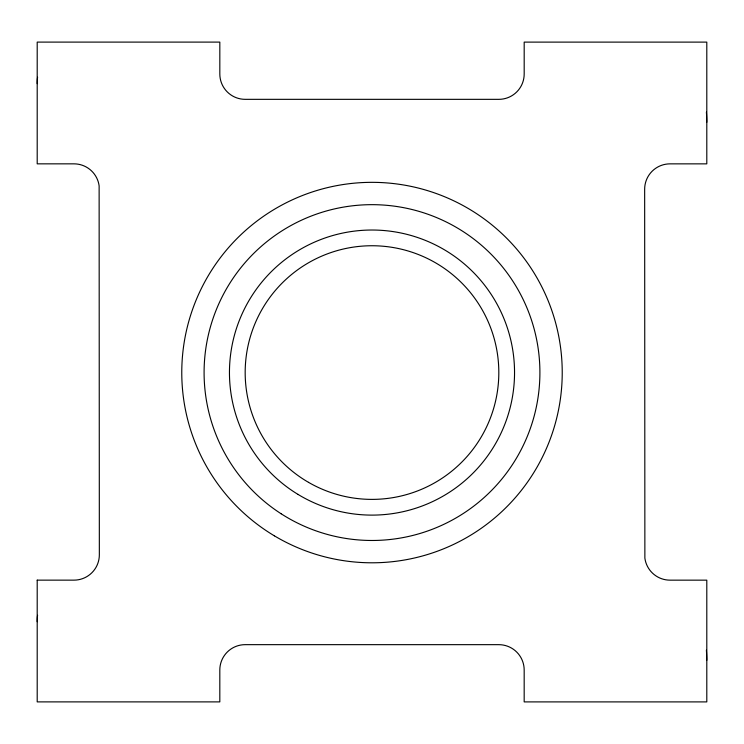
<?xml version="1.0" encoding="UTF-8"?>
<svg xmlns="http://www.w3.org/2000/svg" width="744" height="744" viewBox="0 0 744 744"><rect width="100%" height="100%" fill="white"/><g stroke="black" fill="none" stroke-linecap="round" stroke-linejoin="round"><path stroke-width="1.12" d="M706.4 650.21A27.584 2.799 84.1 0 1 706.781 660.328M706.409 112.167A27.584 2.799 84.1 0 1 706.781 122.286M37.209 83.672A27.584 2.799 84.1 0 1 37.591 77.246M37.209 621.714A27.584 2.799 84.1 0 1 37.591 615.288M37.2 580.143L37.2 701.89L219.815 701.89L219.815 670.019A25.361 25.361 0 0 1 245.185 644.657L498.815 644.667A25.361 25.361 0 0 1 524.176 670.028L524.176 701.899L706.8 701.899L706.8 580.153L670.019 580.153A25.361 25.361 0 0 1 644.871 558.102L644.657 189.218A25.361 25.361 0 0 1 670.019 163.857L706.8 163.857L706.8 42.11L524.185 42.11L524.185 73.981A25.361 25.361 0 0 1 498.815 99.343L245.185 99.333A25.361 25.361 0 0 1 219.824 73.972L219.824 42.101L37.2 42.101L37.2 163.847L73.981 163.847A25.361 25.361 0 0 1 99.129 185.898L99.343 554.782A25.361 25.361 0 0 1 73.981 580.143L37.2 580.143M274.369 535.829A190.222 190.222 0 0 0 562.204 375.488A190.222 190.222 0 0 0 279.428 206.386A190.222 190.222 0 0 0 274.369 535.829M281.139 513.769A167.902 167.902 0 0 0 539.707 380.658A167.902 167.902 0 0 0 295.154 223.284A167.902 167.902 0 0 0 281.139 513.769M308.537 482.363A126.815 126.815 0 0 0 498.815 372.632A126.815 126.815 0 0 0 308.639 262.706A126.815 126.815 0 0 0 308.537 482.363M297.935 494.36A142.541 142.541 0 0 0 514.504 375.813A142.541 142.541 0 0 0 303.561 247.529A142.541 142.541 0 0 0 297.935 494.36"/></g></svg>
